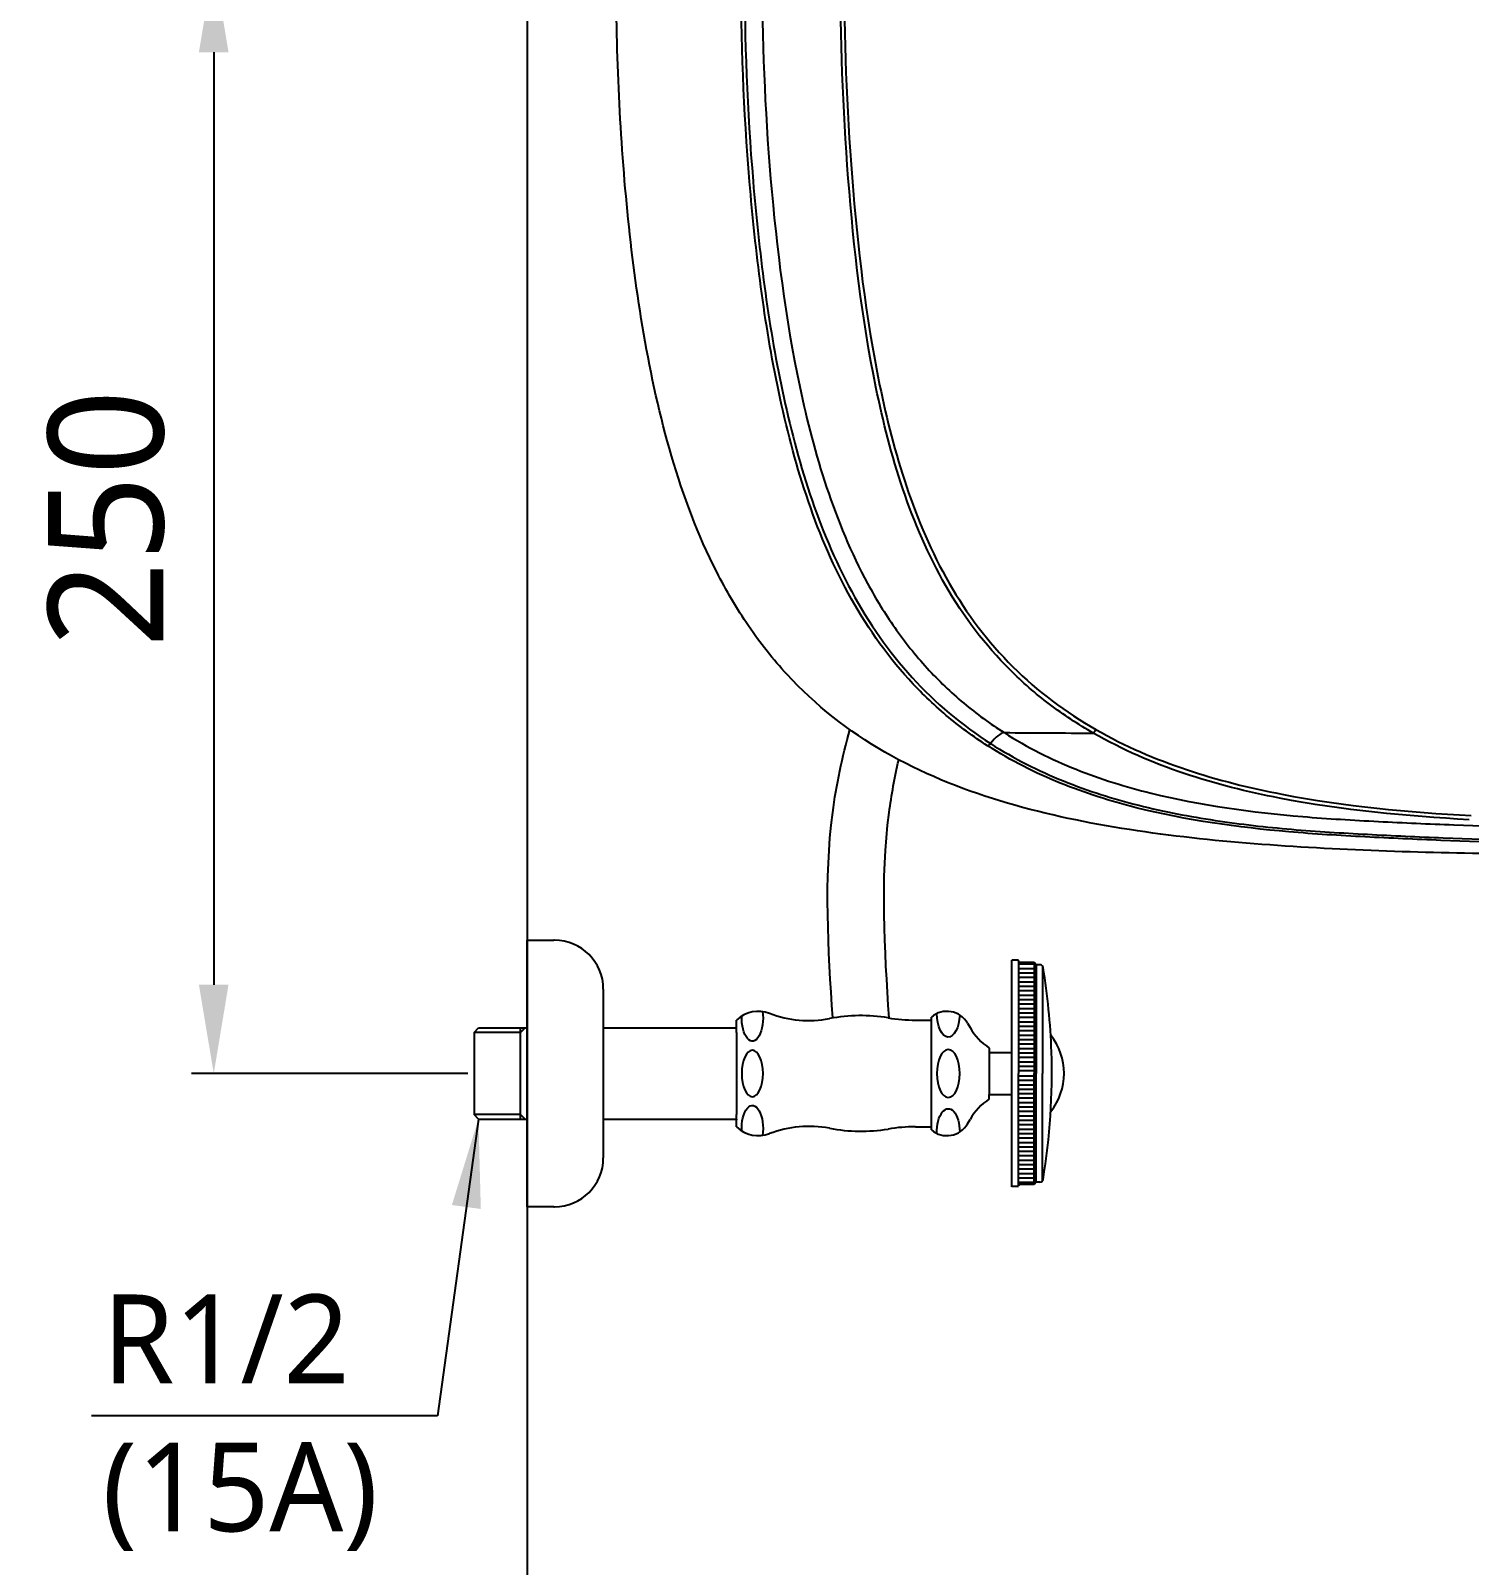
# Model space of a CAD drawing. Extents: x 2340 to 8415, y -46 to 2482.
# Drawn here: x 5667.6 to 5991.5, y 1340.4 to 1686 of the extents above; entities that cross this region are included whole.
import ezdxf

# ---------------------------------------------------------------- set-up
doc = ezdxf.new("R2010")
doc.units = 0
doc.header["$LTSCALE"] = 20
doc.header["$MEASUREMENT"] = 0
doc.layers.get('0').update_dxf_attribs({"linetype": 'CONTINUOUS'})
doc.layers.get('DEFPOINTS').update_dxf_attribs({"linetype": 'CONTINUOUS'})
for name, color, linetype in [('1', 7, 'CONTINUOUS'), ('2', 2, 'CONTINUOUS'), ('4', 4, 'CONTINUOUS'), ('6', 6, 'CONTINUOUS')]:
    doc.layers.add(name, color=color, linetype=linetype)
doc.styles.add('ROMANS', font='NanumGothic.ttf', dxfattribs={"height": 10.144927})
doc.styles.get("Standard").update_dxf_attribs({"font": 'NanumGothic.ttf'})
doc.dimstyles.get("Standard").update_dxf_attribs({"dimtxt": 2.7, "dimasz": 2.5, "dimexe": 1.5, "dimexo": 1.5, "dimgap": 1.5, "dimtad": 1, "dimdec": 0, "dimlfac": 10, "dimzin": 0, "dimdsep": 46, "dimtxsty": 'Standard', "dimcen": 0, "dimclrt": 2, "dimadec": 0, "dimazin": 0, "dimtfac": 1, "dimtdec": 0, "dimtmove": 0, "dimatfit": 3, "dimfxl": 0, "dimtolj": 1, "dimtzin": 0, "dimarcsym": 0})

# ---------------------------------------------------------------- blocks, each defined once
blk = doc.blocks.new('*D21')
at = {"color": 3, "lineweight": -2}
for p, q in [((5779.85, 1701.19), (5703.78, 1701.19)), ((5708.78, 1681.19), (5708.78, 1471.19)), ((5766.01, 1451.19), (5703.78, 1451.19))]:
    blk.add_line(p, q, dxfattribs=at)
at = {"color": 3}
for points in [[(5705.44, 1681.19), (5712.11, 1681.19), (5708.78, 1701.19)], [(5705.44, 1471.19), (5712.11, 1471.19), (5708.78, 1451.19)]]:
    blk.add_solid(points, dxfattribs=at)
at = {"layer": 'DEFPOINTS', "color": 0}
for p in [(5781.35, 1701.19), (5708.78, 1451.19), (5767.51, 1451.19)]:
    blk.add_point(p, dxfattribs=at)
at = {"color": 2, "insert": (5684.62, 1576.19), "char_height": 26, "attachment_point": 5, "rotation": 90}
blk.add_mtext('\\A1;250', dxfattribs=at)

msp = doc.modelspace()

# ---------------------------------------------------------------- linework, layer by layer
at = {"layer": '1', "color": 0, "linetype": 'Continuous'}
for points, knots in [([(6039.22, 1500.39), (6025.31, 1500.4), (6011.4, 1500.46), (5978.75, 1500.96), (5960.01, 1501.51), (5931.94, 1503.84), (5922.56, 1504.89), (5903.99, 1507.88), (5894.81, 1509.84), (5876.8, 1515.33), (5868.02, 1518.89), (5851.8, 1528.23), (5844.24, 1534.17), (5834.75, 1544.44), (5831.86, 1548.1), (5826.57, 1555.86), (5824.17, 1559.97), (5817.78, 1572.52), (5814.52, 1581.27), (5809.24, 1599.24), (5807.23, 1608.48), (5804.04, 1626.87), (5802.87, 1636.08), (5800.11, 1663.77), (5799.36, 1682.29), (5799.41, 1719.42), (5800.22, 1738.09), (5803.12, 1765.97), (5804.35, 1775.22), (5807.66, 1793.6), (5809.75, 1802.77), (5815.18, 1820.54), (5818.52, 1829.17), (5825.03, 1841.51), (5827.47, 1845.55), (5832.91, 1853.24), (5835.88, 1856.85), (5845.55, 1866.94), (5853.19, 1872.71), (5869.56, 1881.78), (5878.4, 1885.22), (5896.36, 1890.5), (5905.46, 1892.37), (5923.79, 1895.23), (5933.02, 1896.24), (5960.83, 1898.49), (5979.51, 1899.03), (6011.98, 1899.52), (6025.8, 1899.57), (6041.63, 1899.58)], [0, 0, 0, 0, 0.054995, 0.054995, 0.129163, 0.129163, 0.166246, 0.166246, 0.20333, 0.20333, 0.240414, 0.240414, 0.277498, 0.277498, 0.296039, 0.296039, 0.314581, 0.314581, 0.351665, 0.351665, 0.388749, 0.388749, 0.425833, 0.425833, 0.5, 0.5, 0.574167, 0.574167, 0.611251, 0.611251, 0.648335, 0.648335, 0.685419, 0.685419, 0.703961, 0.703961, 0.722502, 0.722502, 0.759586, 0.759586, 0.79667, 0.79667, 0.833754, 0.833754, 0.870837, 0.870837, 0.945005, 0.945005, 1, 1, 1, 1]), ([(5883.05, 1525), (5879.82, 1527.07), (5876.72, 1529.35), (5870.77, 1534.35), (5867.93, 1537.09), (5860.03, 1545.77), (5855.51, 1552.29), (5847.83, 1566.4), (5844.77, 1573.79), (5839.69, 1589.01), (5837.66, 1596.86), (5832.71, 1620.38), (5830.79, 1636.2), (5828.09, 1667.96), (5827.52, 1683.91), (5827.52, 1715.93), (5828.09, 1731.96), (5830.78, 1763.73), (5832.7, 1779.54), (5837.63, 1802.98), (5839.63, 1810.77), (5844.73, 1826.08), (5847.79, 1833.47), (5855.38, 1847.48), (5859.98, 1854.14), (5870.55, 1865.77), (5876.58, 1870.83), (5883.05, 1874.97)], [0, 0, 0, 0, 0.03125, 0.03125, 0.0625, 0.0625, 0.125, 0.125, 0.1875, 0.1875, 0.25, 0.25, 0.375, 0.375, 0.5, 0.5, 0.625, 0.625, 0.75, 0.75, 0.8125, 0.8125, 0.875, 0.875, 0.9375, 0.9375, 1, 1, 1, 1]), ([(5883.71, 1874.48), (5877.26, 1870.35), (5871.24, 1865.31), (5860.74, 1853.76), (5856.15, 1847.12), (5848.57, 1833.13), (5845.52, 1825.76), (5840.45, 1810.54), (5838.43, 1802.72), (5833.5, 1779.3), (5831.58, 1763.53), (5828.88, 1731.86), (5828.31, 1715.93), (5828.31, 1683.95), (5828.88, 1668), (5831.59, 1636.29), (5833.52, 1620.5), (5838.48, 1597.04), (5840.51, 1589.22), (5845.57, 1574.09), (5848.62, 1566.73), (5856.25, 1552.69), (5860.78, 1546.17), (5871.26, 1534.64), (5877.28, 1529.61), (5883.71, 1525.49)], [0, 0, 0, 0, 0.0625, 0.0625, 0.125, 0.125, 0.1875, 0.1875, 0.25, 0.25, 0.375, 0.375, 0.5, 0.5, 0.625, 0.625, 0.75, 0.75, 0.8125, 0.8125, 0.875, 0.875, 0.9375, 0.9375, 1, 1, 1, 1]), ([(5886.76, 1872.01), (5885.19, 1871.01), (5883.6, 1869.93), (5880.56, 1867.7), (5879.07, 1866.54), (5874.72, 1862.9), (5871.97, 1860.26), (5866.77, 1854.57), (5864.32, 1851.48), (5859.82, 1845.05), (5857.79, 1841.71), (5852.21, 1831.39), (5849.19, 1824.06), (5844.21, 1809), (5842.26, 1801.38), (5837.43, 1778.36), (5835.52, 1762.8), (5832.84, 1731.49), (5832.27, 1715.69), (5832.27, 1684.16), (5832.84, 1668.37), (5835.54, 1636.95), (5837.48, 1621.25), (5842.35, 1598.22), (5844.3, 1590.63), (5849.27, 1575.74), (5852.31, 1568.38), (5857.88, 1558.1), (5859.91, 1554.78), (5864.37, 1548.42), (5866.82, 1545.35), (5872.01, 1539.66), (5874.77, 1537.03), (5880.55, 1532.19), (5883.63, 1529.95), (5886.76, 1527.96)], [0, 0, 0, 0, 0.015625, 0.015625, 0.03125, 0.03125, 0.0625, 0.0625, 0.09375, 0.09375, 0.125, 0.125, 0.1875, 0.1875, 0.25, 0.25, 0.375, 0.375, 0.5, 0.5, 0.625, 0.625, 0.75, 0.75, 0.8125, 0.8125, 0.875, 0.875, 0.90625, 0.90625, 0.9375, 0.9375, 0.96875, 0.96875, 1, 1, 1, 1]), ([(5906.85, 1527.84), (5905.16, 1528.82), (5903.44, 1529.87), (5900.15, 1532.04), (5898.54, 1533.17), (5893.84, 1536.73), (5890.88, 1539.3), (5882.5, 1547.64), (5877.6, 1554.12), (5869.69, 1567.88), (5866.52, 1575.29), (5861.44, 1590.36), (5859.49, 1598.01), (5854.72, 1621.18), (5852.92, 1636.92), (5850.42, 1668.58), (5849.92, 1684.38), (5849.93, 1715.97), (5850.44, 1731.75), (5852.32, 1755.39), (5853.1, 1763.27), (5855.13, 1779.01), (5856.37, 1786.87), (5859.59, 1802.39), (5861.56, 1810.06), (5866.69, 1825.12), (5869.83, 1832.39), (5877.72, 1846.02), (5882.61, 1852.46), (5890.95, 1860.74), (5893.9, 1863.3), (5900.13, 1868), (5903.46, 1870.19), (5906.84, 1872.13)], [0, 0, 0, 0, 0.015625, 0.015625, 0.03125, 0.03125, 0.0625, 0.0625, 0.125, 0.125, 0.1875, 0.1875, 0.25, 0.25, 0.375, 0.375, 0.5, 0.5, 0.625, 0.625, 0.6875, 0.6875, 0.75, 0.75, 0.8125, 0.8125, 0.875, 0.875, 0.9375, 0.9375, 0.96875, 0.96875, 1, 1, 1, 1]), ([(5907.43, 1871.33), (5900.59, 1867.42), (5894.36, 1862.76), (5883.28, 1851.77), (5878.42, 1845.35), (5870.59, 1831.77), (5867.47, 1824.52), (5862.38, 1809.53), (5860.42, 1801.9), (5857.22, 1786.46), (5855.98, 1778.63), (5853.95, 1762.97), (5853.17, 1755.13), (5851.27, 1731.6), (5850.75, 1715.9), (5850.74, 1684.46), (5851.25, 1668.73), (5853.77, 1637.22), (5855.57, 1621.56), (5860.32, 1598.5), (5862.26, 1590.88), (5867.3, 1575.88), (5870.44, 1568.5), (5878.3, 1554.78), (5883.17, 1548.33), (5894.3, 1537.26), (5900.57, 1532.57), (5907.44, 1528.64)], [0, 0, 0, 0, 0.0625, 0.0625, 0.125, 0.125, 0.1875, 0.1875, 0.25, 0.25, 0.3125, 0.3125, 0.375, 0.375, 0.5, 0.5, 0.625, 0.625, 0.75, 0.75, 0.8125, 0.8125, 0.875, 0.875, 0.9375, 0.9375, 1, 1, 1, 1]), ([(5886.76, 1527.96), (5892, 1524.62), (5897.42, 1521.93), (5908.49, 1517.49), (5914.16, 1515.74), (5931.24, 1511.51), (5942.62, 1510.02), (5959.69, 1508.57), (5965.37, 1508.25), (5976.72, 1507.66), (5982.38, 1507.41), (5999.39, 1506.75), (6010.74, 1506.44), (6022.21, 1506.19)], [0, 0, 0, 0, 0.125, 0.125, 0.25, 0.25, 0.5, 0.5, 0.625, 0.625, 0.75, 0.75, 1, 1, 1, 1]), ([(5991.51, 1508.35), (5977.4, 1509.13), (5963.09, 1510.41), (5941.58, 1514.6), (5934.35, 1516.4), (5920.26, 1521.14), (5913.41, 1524.08), (5906.85, 1527.84)], [0, 0, 0, 0, 0.5, 0.5, 0.75, 0.75, 1, 1, 1, 1]), ([(5907.44, 1528.64), (5913.99, 1524.9), (5920.83, 1521.98), (5934.9, 1517.26), (5942.11, 1515.48), (5963.57, 1511.33), (5977.85, 1510.05), (5991.92, 1509.27)], [0, 0, 0, 0, 0.25, 0.25, 0.5, 0.5, 1, 1, 1, 1]), ([(6019.53, 1502.67), (6007.98, 1502.93), (5996.55, 1503.25), (5979.43, 1503.92), (5973.73, 1504.18), (5962.3, 1504.78), (5956.58, 1505.12), (5939.43, 1506.62), (5927.97, 1508.15), (5910.77, 1512.5), (5905.01, 1514.31), (5893.81, 1518.86), (5888.34, 1521.61), (5883.05, 1525)], [0, 0, 0, 0, 0.25, 0.25, 0.375, 0.375, 0.5, 0.5, 0.75, 0.75, 0.875, 0.875, 1, 1, 1, 1]), ([(5883.71, 1525.49), (5888.99, 1522.11), (5894.53, 1519.34), (5905.7, 1514.81), (5911.37, 1513.04), (5922.79, 1510.16), (5928.57, 1509.06), (5940.05, 1507.32), (5945.78, 1506.68), (5957.2, 1505.69), (5962.9, 1505.36), (5974.28, 1504.75), (5979.97, 1504.5), (5997.05, 1503.83), (6008.44, 1503.52), (6019.97, 1503.26)], [0, 0, 0, 0, 0.125, 0.125, 0.25, 0.25, 0.375, 0.375, 0.5, 0.5, 0.625, 0.625, 0.75, 0.75, 1, 1, 1, 1])]:
    msp.add_open_spline(points, degree=3, knots=knots, dxfattribs=at)
for points in [[(5886.76, 1527.96), (5886.03, 1527.93), (5884.8, 1526.93), (5883.71, 1525.49)], [(5886.76, 1527.96), (5893.46, 1527.92), (5900.15, 1527.88), (5906.85, 1527.84)], [(5907.44, 1528.64), (5907.22, 1528.25), (5906.96, 1527.9), (5906.85, 1527.84)], [(5883.05, 1525), (5883.19, 1524.96), (5883.47, 1525.17), (5883.71, 1525.49)]]:
    msp.add_open_spline(points, degree=3, dxfattribs=at)
at = {"layer": '4'}
for p, q in [((5779.39, 1481.19), (5785.39, 1481.19)), ((5779.39, 1421.19), (5779.39, 1481.19)), ((5890.01, 1476.69), (5888.51, 1476.69)), ((5888.51, 1475.69), (5888.51, 1476.69)), ((5890.01, 1476.49), (5890.01, 1476.69)), ((5890.01, 1476.49), (5890.01, 1451.19)), ((5893.51, 1475.78), (5890.01, 1475.78)), ((5893.51, 1476.19), (5890.31, 1476.19)), ((5894.01, 1475.69), (5893.51, 1476.19)), ((5893.51, 1476.19), (5893.51, 1451.19)), ((5888.51, 1451.19), (5888.51, 1475.69)), ((5893.51, 1474.78), (5890.01, 1474.78)), ((5893.51, 1473.78), (5890.01, 1473.78)), ((5893.51, 1472.78), (5890.01, 1472.78)), ((5894.83, 1475.69), (5894.01, 1475.69)), ((5894.01, 1475.69), (5894.01, 1451.19)), ((5895.42, 1475.19), (5895.42, 1451.19)), ((5796.51, 1470.19), (5796.51, 1432.19)), ((5893.51, 1471.78), (5890.01, 1471.78)), ((5893.51, 1470.78), (5890.01, 1470.78)), ((5893.51, 1469.78), (5890.01, 1469.78)), ((5893.51, 1468.78), (5890.01, 1468.78)), ((5893.51, 1467.78), (5890.01, 1467.78)), ((5893.51, 1466.78), (5890.01, 1466.78)), ((5893.51, 1465.78), (5890.01, 1465.78)), ((5826.51, 1460.44), (5826.51, 1463.19)), ((5866.8, 1463.22), (5870.42, 1463.22)), ((5869.51, 1463.19), (5870.42, 1463.19)), ((5870.42, 1463.19), (5870.42, 1463.91)), ((5870.42, 1439.19), (5870.42, 1463.19)), ((5878.54, 1462.51), (5879.09, 1461.56)), ((5893.51, 1464.78), (5890.01, 1464.78)), ((5893.51, 1463.78), (5890.01, 1463.78)), ((5893.51, 1462.78), (5890.01, 1462.78)), ((5767.39, 1460.44), (5768.39, 1461.44)), ((5777.89, 1460.44), (5767.39, 1460.44)), ((5767.51, 1441.94), (5767.51, 1460.44)), ((5768.39, 1461.44), (5779.39, 1461.44)), ((5777.89, 1440.94), (5777.89, 1461.44)), ((5777.89, 1460.44), (5778.89, 1461.44)), ((5779.39, 1460.83), (5779.39, 1441.56)), ((5796.51, 1461.44), (5826.51, 1461.44)), ((5826.51, 1460.44), (5826.51, 1441.94)), ((5893.51, 1461.78), (5890.01, 1461.78)), ((5893.51, 1460.78), (5890.01, 1460.78)), ((5893.51, 1459.78), (5890.01, 1459.78)), ((5893.51, 1458.78), (5890.01, 1458.78)), ((5883.42, 1456.92), (5883.42, 1455.94)), ((5883.42, 1455.94), (5883.42, 1446.44)), ((5883.42, 1455.94), (5888.51, 1455.94)), ((5893.51, 1457.78), (5890.01, 1457.78)), ((5893.51, 1456.78), (5890.01, 1456.78)), ((5893.51, 1455.78), (5890.01, 1455.78)), ((5893.51, 1454.78), (5890.01, 1454.78)), ((5893.51, 1453.78), (5890.01, 1453.78)), ((5893.51, 1452.78), (5890.01, 1452.78)), ((5893.51, 1451.78), (5890.01, 1451.78)), ((5888.51, 1425.69), (5888.51, 1451.19)), ((5890.01, 1425.89), (5890.01, 1451.19)), ((5893.51, 1450.6), (5890.01, 1450.6)), ((5893.51, 1449.6), (5890.01, 1449.6)), ((5893.51, 1448.6), (5890.01, 1448.6)), ((5893.51, 1426.19), (5893.51, 1451.19)), ((5894.01, 1426.69), (5894.01, 1451.19)), ((5895.42, 1427.19), (5895.42, 1451.19)), ((5883.42, 1446.44), (5888.51, 1446.44)), ((5883.42, 1445.46), (5883.42, 1446.44)), ((5893.51, 1447.6), (5890.01, 1447.6)), ((5893.51, 1446.6), (5890.01, 1446.6)), ((5893.51, 1445.6), (5890.01, 1445.6)), ((5893.51, 1444.6), (5890.01, 1444.6)), ((5768.39, 1440.94), (5767.39, 1441.94)), ((5777.89, 1441.94), (5767.39, 1441.94)), ((5778.89, 1440.94), (5777.89, 1441.94)), ((5826.51, 1439.19), (5826.51, 1441.94)), ((5893.51, 1443.6), (5890.01, 1443.6)), ((5893.51, 1442.6), (5890.01, 1442.6)), ((5893.51, 1441.6), (5890.01, 1441.6)), ((5768.39, 1440.94), (5779.39, 1440.94)), ((5796.51, 1440.94), (5826.51, 1440.94)), ((5826.51, 1440.94), (5826.51, 1440.76)), ((5826.51, 1439.19), (5826.51, 1440.76)), ((5866.8, 1439.19), (5870.42, 1439.19)), ((5870.42, 1438.47), (5870.42, 1439.19)), ((5878.54, 1439.87), (5879.09, 1440.83)), ((5893.51, 1440.6), (5890.01, 1440.6)), ((5893.51, 1439.6), (5890.01, 1439.6)), ((5893.51, 1438.6), (5890.01, 1438.6)), ((5893.51, 1437.6), (5890.01, 1437.6)), ((5893.51, 1436.6), (5890.01, 1436.6)), ((5893.51, 1435.6), (5890.01, 1435.6)), ((5893.51, 1434.6), (5890.01, 1434.6)), ((5893.51, 1433.63), (5890.01, 1433.63)), ((5893.51, 1432.63), (5890.01, 1432.63)), ((5893.51, 1431.63), (5890.01, 1431.63)), ((5893.51, 1430.63), (5890.01, 1430.63)), ((5893.51, 1429.63), (5890.01, 1429.63)), ((5893.51, 1428.63), (5890.01, 1428.63)), ((5893.51, 1427.63), (5890.01, 1427.63)), ((5890.01, 1425.72), (5888.51, 1425.72)), ((5893.51, 1426.63), (5890.01, 1426.63)), ((5893.51, 1426.22), (5890.31, 1426.22)), ((5894.01, 1426.72), (5893.51, 1426.22)), ((5894.83, 1426.72), (5894.01, 1426.72)), ((5785.39, 1421.19), (5779.39, 1421.19))]:
    msp.add_line(p, q, dxfattribs=at)
for centre, radius, start, end in [((5785.39, 1470.19), 11, 89.3526, 90), ((5785.51, 1470.19), 11, 0, 90), ((5890.31, 1476.49), 0.3, 180, 270), ((5894.83, 1474.99), 0.7, 9.4934, 90), ((5752.51, 1451.19), 145, 1.9431, 9.4934), ((5831.42, 1458.2), 7, 69.0339, 134.5129), ((5842.8, 1487.95), 24.83, 249.0339, 280.7373), ((5854.51, 1426.22), 38, 80.6952, 100.7373), ((5866.8, 1501.22), 38, 260.6952, 270), ((5873.9, 1459.83), 5.36, 30, 130.4306), ((5891.21, 1468.56), 14, 210, 236.1902), ((5886.26, 1451.15), 14, 0.2473, 38.2141), ((5752.51, 1451.19), 145, 350.5066, 1.9431), ((5886.26, 1451.27), 14, 321.7859, 359.7527), ((5891.21, 1433.83), 14, 123.8098, 150), ((5831.42, 1444.18), 7, 225.5, 290.9661), ((5842.8, 1414.46), 24.83, 79.2627, 110.9661), ((5854.51, 1476.19), 38, 259.2627, 279.3048), ((5866.8, 1401.19), 38, 90, 99.3048), ((5873.9, 1442.55), 5.36, 229.5694, 330), ((5785.51, 1432.19), 11, 270, 0), ((5890.31, 1425.92), 0.3, 90, 180), ((5894.83, 1427.42), 0.7, 270, 350.5066), ((5785.39, 1432.19), 11, 270, 270.6474)]:
    msp.add_arc(centre, radius, start, end, dxfattribs=at)
at = {"layer": '4', "extrusion": (0, 0, -1)}
for centre, major_axis, ratio, start_param, end_param in [((5830.07, 1463.7), (0, -5.22), 0.46009, 4.433611, 7.934688), ((5874.19, 1464.78), (0, -5.4), 0.478204, 4.79078, 7.834251), ((5830.07, 1438.78), (0, -5.22), 0.46009, 1.472186, 5.009627), ((5874.19, 1437.87), (0, -5.4), 0.478204, 1.540108, 4.68362)]:
    msp.add_ellipse(centre, major_axis=major_axis, ratio=ratio, start_param=start_param, end_param=end_param, dxfattribs=at)
for centre, major_axis, ratio in [((5830.07, 1451.19), (0, -5.22), 0.46009), ((5874.19, 1451.19), (0, -5.4), 0.478204)]:
    msp.add_ellipse(centre, major_axis=major_axis, ratio=ratio, dxfattribs=at)
at = {"layer": '4'}
for points, knots in [([(5848.16, 1463.69), (5847.17, 1479.26), (5845.76, 1501.33), (5850.33, 1522.45), (5852.05, 1528.61)], [0, 0, 0, 0, 46.247919, 65.542879, 65.542879, 65.542879, 65.542879]), ([(5860.86, 1463.69), (5859.87, 1479.26), (5858.61, 1498.96), (5862.12, 1517.9), (5863.02, 1521.84)], [0, 0, 0, 0, 46.247919, 58.493408, 58.493408, 58.493408, 58.493408])]:
    msp.add_open_spline(points, degree=3, knots=knots, dxfattribs=at)
at = {"layer": '6'}
msp.add_lwpolyline([(6779.39, 2226.23), (5779.39, 2226.23), (5779.39, 301.19), (7706.89, 301.19), (7706.89, 1326.19)], dxfattribs=at)

# ---------------------------------------------------------------- texts
at = {"layer": '2', "insert": (5683.7, 1372.54), "char_height": 20, "attachment_point": 4, "style": 'ROMANS'}
msp.add_mtext('R1/2\\P(15A)', dxfattribs=at)

# ---------------------------------------------------------------- dimensions: what is measured, and where the dimension line sits
dim = msp.add_linear_dim(base=(5708.78, 1451.19), p1=(5781.35, 1701.19), p2=(5767.51, 1451.19), angle=90, dimstyle='Standard', override={"dimtxt": 26, "dimasz": 20, "dimexe": 5, "dimgap": 10, "dimlfac": 1, "dimzin": 12, "dimclrd": 3, "dimclre": 3, "dimazin": 2, "dimarcsym": 1})
dim.commit()
dim.dimension.update_dxf_attribs({"geometry": '*D21', "text_midpoint": (5684.62, 1576.19)})

# ---------------------------------------------------------------- leaders
msp.add_leader([(5768.39, 1440.94), (5759.19, 1374.07), (5681.29, 1374.07)], dimstyle='Standard', override={"dimtxt": 20, "dimasz": 20, "dimexe": 5, "dimgap": 10, "dimtad": 0, "dimlfac": 1, "dimzin": 12, "dimclrd": 3, "dimclre": 3, "dimazin": 2, "dimarcsym": 1})

doc.saveas('drawing.dxf')
